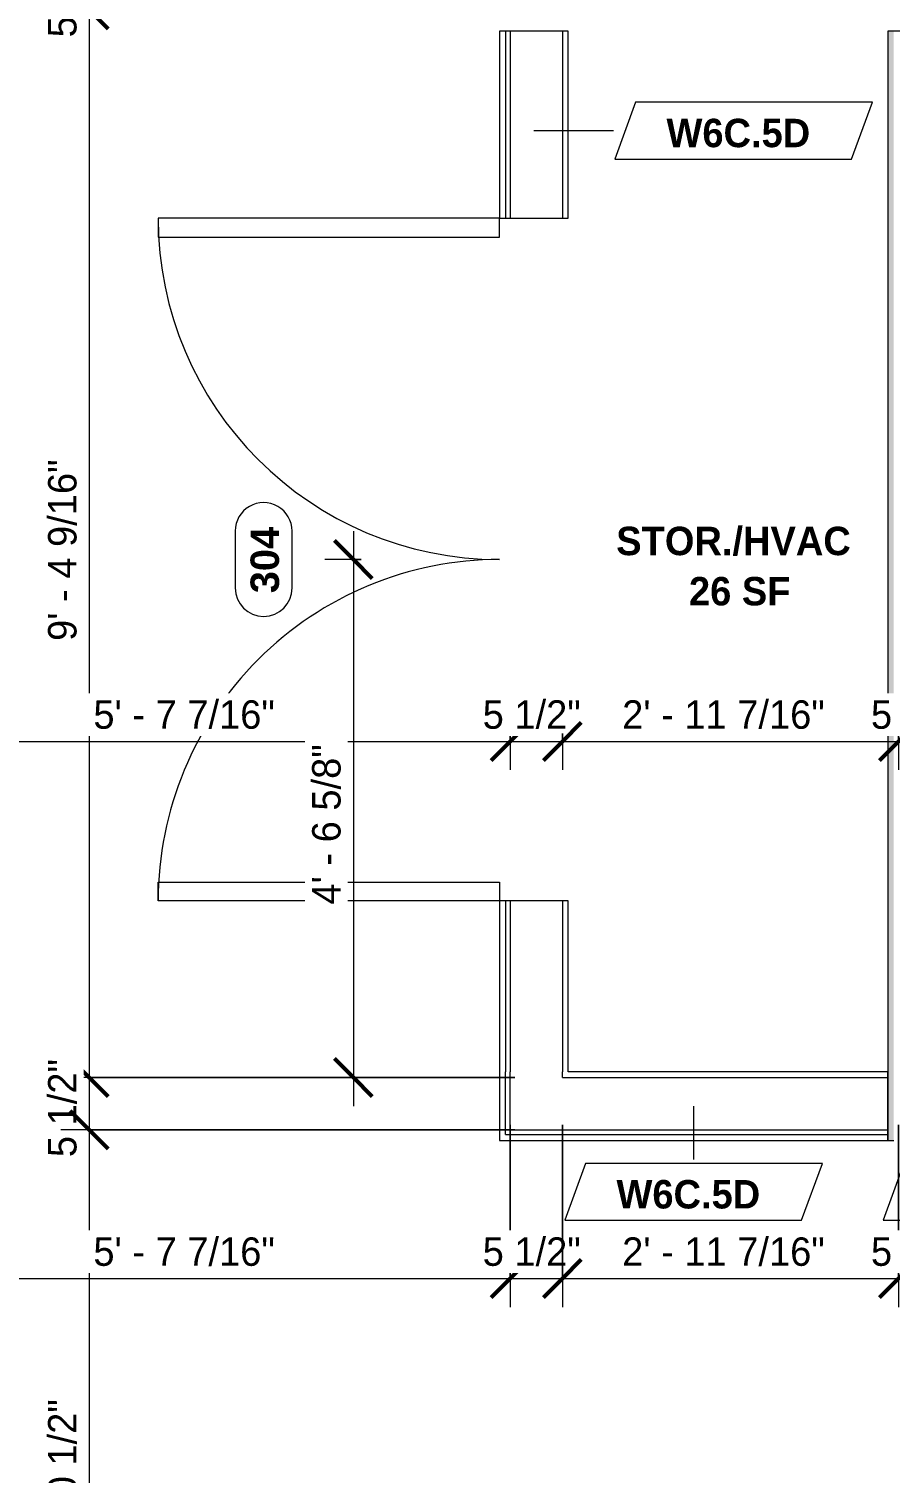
# Model space of a CAD drawing. Header units: inches. Extents: x -4058 to -1781, y 9814 to 12264.
# Drawn here: x -2617.8 to -2527, y 11683 to 11835.3 of the extents above; entities that cross this region are included whole.
import ezdxf

# ---------------------------------------------------------------- set-up
doc = ezdxf.new("R2010")
doc.units = ezdxf.units.IN
doc.header["$MEASUREMENT"] = 0
for name, color, linetype, lineweight in [('0-1', 7, 'Continuous', 5), ('0-3', 8, 'Continuous', 9), ('A-ANNO-DIMS', 211, 'Continuous', 9), ('A-ANNO-DIMS-32', 211, 'Continuous', 9), ('A-AREA-IDEN', 2, 'Continuous', 9), ('A-DOOR-1', 7, 'Continuous', 9), ('A-DOOR-IDEN', 31, 'Continuous', 9), ('A-WALL-1', 7, 'Continuous', 9), ('A-WALL-IDEN', 211, 'Continuous', 9), ('I-WALL-1', 1, 'Continuous', 18), ('I-WALL-3', 7, 'Continuous', 9)]:
    doc.layers.add(name, color=color, linetype=linetype, lineweight=lineweight)
doc.styles.add('Arial_B', font='arialbd.ttf', dxfattribs={"height": 3})
doc.styles.add('Century Gothic', font='ufonts.com_century-gothic.ttf', dxfattribs={"height": 3})
doc.styles.add('Century Gothic_B', font='GOTHICB.TTF', dxfattribs={"height": 3})
doc.dimstyles.new('THE_DIMENSION_STRING_2', dxfattribs={"dimscale": 12, "dimtxt": 3.132505, "dimasz": 0.333333, "dimexe": 0.25, "dimexo": 0.166667, "dimgap": 0.041667, "dimtad": 1, "dimdec": 4, "dimrnd": 0.0625, "dimzin": 3, "dimdsep": 46, "dimlunit": 4, "dimtxsty": 'Century Gothic', "dimblk1": 'OBLIQUE', "dimblk2": 'OBLIQUE', "dimsah": 1, "dimcen": 0.09, "dimdle": 0.25, "dimazin": 0, "dimtfac": 1, "dimtdec": 4, "dimtix": 1, "dimtmove": 0, "dimatfit": 3, "dimfxl": 1, "dimtvp": 1, "dimtfill": 1, "dimfrac": 2, "dimtolj": 1, "dimtzin": 0, "dimarcsym": 2})

# ---------------------------------------------------------------- blocks, each defined once
blk = doc.blocks.new('HOLLOW METAL - DOUBLE - HM - METAL LEAF - 20 MIN_ - 6-0 x 6-8-2194248-UNITS PLANS - 3RD FLOOR')
at = {"layer": 'A-DOOR-1'}
for p, q in [((-36, 3.625), (-36, 39.625)), ((-36, 39.625), (-34, 39.625)), ((-34, 39.625), (-34, 3.625)), ((36, 39.625), (34, 39.625)), ((34, 39.625), (34, 3.625)), ((36, 3.625), (36, 39.625)), ((-34, 3.625), (-36, 3.625)), ((34, 3.625), (36, 3.625))]:
    blk.add_line(p, q, dxfattribs=at)
for centre, start, end in [((-36, 3.625), 360, 90), ((36, 3.625), 90, 180)]:
    blk.add_arc(centre, 36, start, end, dxfattribs=at)
blk = doc.blocks.new('CTR - 1st Phase - Common Walls_rvt-1-UNITS PLANS - 3RD FLOOR')
at = {"layer": 'I-WALL-1'}
blk.add_hatch(color=256, dxfattribs=at).paths.add_polyline_path([(-2526.62, 11718.11), (-2526.62, 11835.07), (-2527.25, 11835.07), (-2527.25, 11718.11)], flags=0)
at = {"layer": 'A-WALL-1'}
for p, q in [((-2567.57, 11835.07), (-2567.57, 11815.36)), ((-2567.07, 11835.07), (-2567.07, 11815.36)), ((-2561.57, 11835.07), (-2561.57, 11815.36)), ((-2567.57, 11743.36), (-2567.57, 11725.36)), ((-2567.07, 11743.36), (-2567.07, 11725.36)), ((-2561.57, 11743.36), (-2561.57, 11725.36)), ((-2567.57, 11719.24), (-2567.57, 11725.36)), ((-2567.07, 11724.74), (-2567.07, 11725.36)), ((-2567.07, 11719.24), (-2567.07, 11724.74)), ((-2561.57, 11724.74), (-2561.57, 11725.36)), ((-2561.57, 11724.74), (-2527.25, 11724.74)), ((-2567.57, 11718.74), (-2567.57, 11719.24)), ((-2567.57, 11718.74), (-2527.25, 11718.74)), ((-2567.07, 11719.24), (-2527.25, 11719.24))]:
    blk.add_line(p, q, dxfattribs=at)
at = {"layer": 'I-WALL-3'}
for p, q in [((-2560.95, 11835.07), (-2568.2, 11835.07)), ((-2568.2, 11835.07), (-2568.2, 11815.36)), ((-2560.95, 11815.36), (-2560.95, 11835.07)), ((-2527.25, 11835.07), (-2527.25, 11725.36)), ((-2518.37, 11835.07), (-2527.25, 11835.07)), ((-2568.2, 11815.36), (-2560.95, 11815.36)), ((-2560.95, 11743.36), (-2568.2, 11743.36)), ((-2568.2, 11743.36), (-2568.2, 11725.36)), ((-2560.95, 11725.36), (-2560.95, 11743.36)), ((-2568.2, 11725.36), (-2568.2, 11718.74)), ((-2527.25, 11725.36), (-2560.95, 11725.36)), ((-2527.25, 11718.11), (-2527.25, 11725.36)), ((-2527.25, 11725.36), (-2527.25, 11718.11)), ((-2568.2, 11718.74), (-2568.2, 11718.11)), ((-2568.2, 11718.11), (-2527.25, 11718.11)), ((-2527.25, 11718.11), (-2526.62, 11718.11))]:
    blk.add_line(p, q, dxfattribs=at)
at = {"layer": '0-3', "rotation": 89.99999999999577}
blk.add_blockref('HOLLOW METAL - DOUBLE - HM - METAL LEAF - 20 MIN_ - 6-0 x 6-8-2194248-UNITS PLANS - 3RD FLOOR', (-2564.57, 11779.36), dxfattribs=at)
blk = doc.blocks.new('Wall Tag - Arch Wall-3956453-UNITS PLANS - 3RD FLOOR')
at = {"layer": 'A-WALL-IDEN'}
for p, q in [((-0.3561, 0.0937), (-0.4244, -0.0937)), ((0.4244, 0.0937), (-0.3561, 0.0937)), ((0.3561, -0.0937), (0.4244, 0.0937)), ((-0.4244, -0.0937), (0.3561, -0.0937))]:
    blk.add_line(p, q, dxfattribs=at)
blk = doc.blocks.new('DIMBLOCK290-UNITS PLANS - 3RD FLOOR')
at = {"layer": 'A-ANNO-DIMS-32', "lineweight": 50}
for p, q in [((-2611.47, 11842.81), (-2613.47, 11844.81)), ((-2611.47, 11842.81), (-2609.47, 11840.81)), ((-2611.47, 11837.31), (-2613.47, 11839.31)), ((-2611.47, 11837.31), (-2609.47, 11835.31))]:
    blk.add_line(p, q, dxfattribs=at)
at = {"layer": 'A-ANNO-DIMS-32'}
for p, q in [((-2610.64, 11842.81), (-2614.47, 11842.81)), ((-2611.47, 11842.81), (-2611.47, 11837.31)), ((-2611.47, 11842.81), (-2610.64, 11842.81)), ((-2610.64, 11837.31), (-2614.47, 11837.31)), ((-2611.47, 11837.31), (-2610.64, 11837.31))]:
    blk.add_line(p, q, dxfattribs=at)
at = {"layer": 'A-ANNO-DIMS-32', "color": 0, "insert": (-2615.81, 11834.42), "char_height": 3, "width": 13.5444, "attachment_point": 1, "rotation": 90, "line_spacing_factor": 0.984502, "style": 'Century Gothic', "bg_fill": 3, "box_fill_scale": 1.25, "bg_fill_color": 256, "bg_fill_true_color": 13158600, "bg_fill_transparency": 0}
blk.add_mtext('5 1/2"', dxfattribs=at)
blk = doc.blocks.new('_Oblique')
at = {"color": 0, "linetype": 'ByBlock', "lineweight": -2}
blk.add_line((-0.5, -0.5), (0.5, 0.5), dxfattribs=at)
blk = doc.blocks.new('DIMBLOCK291-UNITS PLANS - 3RD FLOOR')
at = {"layer": 'A-ANNO-DIMS-32', "lineweight": 50}
for p, q in [((-2611.47, 11837.31), (-2613.47, 11839.31)), ((-2611.47, 11837.31), (-2609.47, 11835.31)), ((-2611.47, 11724.74), (-2613.47, 11726.74)), ((-2611.47, 11724.74), (-2609.47, 11722.74))]:
    blk.add_line(p, q, dxfattribs=at)
at = {"layer": 'A-ANNO-DIMS-32'}
for p, q in [((-2610.64, 11837.31), (-2614.47, 11837.31)), ((-2611.47, 11837.31), (-2611.47, 11724.74)), ((-2611.47, 11837.31), (-2610.64, 11837.31)), ((-2566.57, 11724.74), (-2614.47, 11724.74)), ((-2611.47, 11724.74), (-2566.57, 11724.74))]:
    blk.add_line(p, q, dxfattribs=at)
at = {"layer": 'A-ANNO-DIMS-32', "color": 0, "insert": (-2615.81, 11770.78), "char_height": 3, "width": 24.5827, "attachment_point": 1, "rotation": 90, "line_spacing_factor": 0.984502, "style": 'Century Gothic', "bg_fill": 3, "box_fill_scale": 1.25, "bg_fill_color": 256, "bg_fill_true_color": 13158600, "bg_fill_transparency": 0}
blk.add_mtext('9\' - 4 9/16"', dxfattribs=at)
blk = doc.blocks.new('DIMBLOCK292-UNITS PLANS - 3RD FLOOR')
at = {"layer": 'A-ANNO-DIMS-32', "lineweight": 50}
for p, q in [((-2611.47, 11724.74), (-2613.47, 11726.74)), ((-2611.47, 11724.74), (-2609.47, 11722.74)), ((-2611.47, 11719.24), (-2613.47, 11721.24)), ((-2611.47, 11719.24), (-2609.47, 11717.24))]:
    blk.add_line(p, q, dxfattribs=at)
at = {"layer": 'A-ANNO-DIMS-32'}
for p, q in [((-2566.57, 11724.74), (-2614.47, 11724.74)), ((-2611.47, 11724.74), (-2611.47, 11719.24)), ((-2611.47, 11724.74), (-2566.57, 11724.74)), ((-2566.57, 11719.24), (-2614.47, 11719.24)), ((-2611.47, 11719.24), (-2566.57, 11719.24))]:
    blk.add_line(p, q, dxfattribs=at)
at = {"layer": 'A-ANNO-DIMS-32', "color": 0, "insert": (-2615.81, 11716.35), "char_height": 3, "width": 13.5444, "attachment_point": 1, "rotation": 90, "line_spacing_factor": 0.984502, "style": 'Century Gothic', "bg_fill": 3, "box_fill_scale": 1.25, "bg_fill_color": 256, "bg_fill_true_color": 13158600, "bg_fill_transparency": 0}
blk.add_mtext('5 1/2"', dxfattribs=at)
blk = doc.blocks.new('DIMBLOCK293-UNITS PLANS - 3RD FLOOR')
at = {"layer": 'A-ANNO-DIMS-32', "lineweight": 50}
for p, q in [((-2611.47, 11719.24), (-2613.47, 11721.24)), ((-2611.47, 11719.24), (-2609.47, 11717.24)), ((-2611.47, 11646.74), (-2613.47, 11648.74)), ((-2611.47, 11646.74), (-2609.47, 11644.74))]:
    blk.add_line(p, q, dxfattribs=at)
at = {"layer": 'A-ANNO-DIMS-32'}
for p, q in [((-2566.57, 11719.24), (-2614.47, 11719.24)), ((-2611.47, 11719.24), (-2611.47, 11646.74)), ((-2611.47, 11719.24), (-2566.57, 11719.24)), ((-2610.64, 11646.74), (-2614.47, 11646.74)), ((-2611.47, 11646.74), (-2610.64, 11646.74))]:
    blk.add_line(p, q, dxfattribs=at)
at = {"layer": 'A-ANNO-DIMS-32', "color": 0, "insert": (-2615.81, 11673.92), "char_height": 3, "width": 21.7784, "attachment_point": 1, "rotation": 90, "line_spacing_factor": 0.984502, "style": 'Century Gothic', "bg_fill": 3, "box_fill_scale": 1.25, "bg_fill_color": 256, "bg_fill_true_color": 13158600, "bg_fill_transparency": 0}
blk.add_mtext('6\' - 0 1/2"', dxfattribs=at)
blk = doc.blocks.new('DIMBLOCK298-UNITS PLANS - 3RD FLOOR')
at = {"layer": 'A-ANNO-DIMS-32', "lineweight": 50}
for p, q in [((-2634.5, 11760.18), (-2632.5, 11762.18)), ((-2567.07, 11760.18), (-2565.07, 11762.18)), ((-2634.5, 11760.18), (-2636.5, 11758.18)), ((-2567.07, 11760.18), (-2569.07, 11758.18))]:
    blk.add_line(p, q, dxfattribs=at)
at = {"layer": 'A-ANNO-DIMS-32'}
for p, q in [((-2634.5, 11761.01), (-2634.5, 11757.18)), ((-2634.5, 11760.18), (-2634.5, 11761.01)), ((-2567.07, 11761.01), (-2567.07, 11757.18)), ((-2567.07, 11760.18), (-2567.07, 11761.01)), ((-2634.5, 11760.18), (-2567.07, 11760.18))]:
    blk.add_line(p, q, dxfattribs=at)
at = {"layer": 'A-ANNO-DIMS-32', "color": 0, "insert": (-2611.03, 11764.52), "char_height": 3, "width": 24.5827, "attachment_point": 1, "line_spacing_factor": 0.984502, "style": 'Century Gothic', "bg_fill": 3, "box_fill_scale": 1.25, "bg_fill_color": 256, "bg_fill_true_color": 13158600, "bg_fill_transparency": 0}
blk.add_mtext('5\' - 7 7/16"', dxfattribs=at)
blk = doc.blocks.new('DIMBLOCK299-UNITS PLANS - 3RD FLOOR')
at = {"layer": 'A-ANNO-DIMS-32', "lineweight": 50}
for p, q in [((-2567.07, 11760.18), (-2565.07, 11762.18)), ((-2561.57, 11760.18), (-2559.57, 11762.18)), ((-2567.07, 11760.18), (-2569.07, 11758.18)), ((-2561.57, 11760.18), (-2563.57, 11758.18))]:
    blk.add_line(p, q, dxfattribs=at)
at = {"layer": 'A-ANNO-DIMS-32'}
for p, q in [((-2567.07, 11761.01), (-2567.07, 11757.18)), ((-2567.07, 11760.18), (-2567.07, 11761.01)), ((-2561.57, 11761.01), (-2561.57, 11757.18)), ((-2561.57, 11760.18), (-2561.57, 11761.01)), ((-2567.07, 11760.18), (-2561.57, 11760.18))]:
    blk.add_line(p, q, dxfattribs=at)
at = {"layer": 'A-ANNO-DIMS-32', "color": 0, "insert": (-2569.97, 11764.52), "char_height": 3, "width": 13.5444, "attachment_point": 1, "line_spacing_factor": 0.984502, "style": 'Century Gothic', "bg_fill": 3, "box_fill_scale": 1.25, "bg_fill_color": 256, "bg_fill_true_color": 13158600, "bg_fill_transparency": 0}
blk.add_mtext('5 1/2"', dxfattribs=at)
blk = doc.blocks.new('DIMBLOCK300-UNITS PLANS - 3RD FLOOR')
at = {"layer": 'A-ANNO-DIMS-32', "lineweight": 50}
for p, q in [((-2561.57, 11760.18), (-2559.57, 11762.18)), ((-2526.12, 11760.18), (-2524.12, 11762.18)), ((-2561.57, 11760.18), (-2563.57, 11758.18)), ((-2526.12, 11760.18), (-2528.12, 11758.18))]:
    blk.add_line(p, q, dxfattribs=at)
at = {"layer": 'A-ANNO-DIMS-32'}
for p, q in [((-2561.57, 11761.01), (-2561.57, 11757.18)), ((-2561.57, 11760.18), (-2561.57, 11761.01)), ((-2526.12, 11761.01), (-2526.12, 11757.18)), ((-2526.12, 11760.18), (-2526.12, 11761.01)), ((-2561.57, 11760.18), (-2526.12, 11760.18))]:
    blk.add_line(p, q, dxfattribs=at)
at = {"layer": 'A-ANNO-DIMS-32', "color": 0, "insert": (-2555.26, 11764.52), "char_height": 3, "width": 27.387, "attachment_point": 1, "line_spacing_factor": 0.984502, "style": 'Century Gothic', "bg_fill": 3, "box_fill_scale": 1.25, "bg_fill_color": 256, "bg_fill_true_color": 13158600, "bg_fill_transparency": 0}
blk.add_mtext('2\' - 11 7/16"', dxfattribs=at)
blk = doc.blocks.new('DIMBLOCK301-UNITS PLANS - 3RD FLOOR')
at = {"layer": 'A-ANNO-DIMS-32', "lineweight": 50}
for p, q in [((-2526.12, 11760.18), (-2524.12, 11762.18)), ((-2520.62, 11760.18), (-2518.62, 11762.18)), ((-2526.12, 11760.18), (-2528.12, 11758.18)), ((-2520.62, 11760.18), (-2522.62, 11758.18))]:
    blk.add_line(p, q, dxfattribs=at)
at = {"layer": 'A-ANNO-DIMS-32'}
for p, q in [((-2526.12, 11761.01), (-2526.12, 11757.18)), ((-2526.12, 11760.18), (-2526.12, 11761.01)), ((-2520.62, 11761.01), (-2520.62, 11757.18)), ((-2520.62, 11760.18), (-2520.62, 11761.01)), ((-2526.12, 11760.18), (-2517.62, 11760.18))]:
    blk.add_line(p, q, dxfattribs=at)
at = {"layer": 'A-ANNO-DIMS-32', "color": 0, "insert": (-2529.02, 11764.52), "char_height": 3, "width": 13.5444, "attachment_point": 1, "line_spacing_factor": 0.984502, "style": 'Century Gothic', "bg_fill": 3, "box_fill_scale": 1.25, "bg_fill_color": 256, "bg_fill_true_color": 13158600, "bg_fill_transparency": 0}
blk.add_mtext('5 1/2"', dxfattribs=at)
blk = doc.blocks.new('DIMBLOCK321-UNITS PLANS - 3RD FLOOR')
at = {"layer": 'A-ANNO-DIMS-32'}
for p, q in [((-2634.5, 11719.74), (-2634.5, 11700.54)), ((-2634.5, 11703.54), (-2634.5, 11719.74)), ((-2567.07, 11719.74), (-2567.07, 11700.54)), ((-2567.07, 11703.54), (-2567.07, 11719.74)), ((-2634.5, 11703.54), (-2567.07, 11703.54))]:
    blk.add_line(p, q, dxfattribs=at)
at = {"layer": 'A-ANNO-DIMS-32', "lineweight": 50}
for p, q in [((-2634.5, 11703.54), (-2632.5, 11705.54)), ((-2567.07, 11703.54), (-2565.07, 11705.54)), ((-2634.5, 11703.54), (-2636.5, 11701.54)), ((-2567.07, 11703.54), (-2569.07, 11701.54))]:
    blk.add_line(p, q, dxfattribs=at)
at = {"layer": 'A-ANNO-DIMS-32', "color": 0, "insert": (-2611.03, 11707.89), "char_height": 3, "width": 24.5827, "attachment_point": 1, "line_spacing_factor": 0.984502, "style": 'Century Gothic', "bg_fill": 3, "box_fill_scale": 1.25, "bg_fill_color": 256, "bg_fill_true_color": 13158600, "bg_fill_transparency": 0}
blk.add_mtext('5\' - 7 7/16"', dxfattribs=at)
blk = doc.blocks.new('DIMBLOCK322-UNITS PLANS - 3RD FLOOR')
at = {"layer": 'A-ANNO-DIMS-32'}
for p, q in [((-2567.07, 11719.74), (-2567.07, 11700.54)), ((-2567.07, 11703.54), (-2567.07, 11719.74)), ((-2561.57, 11719.74), (-2561.57, 11700.54)), ((-2561.57, 11703.54), (-2561.57, 11719.74)), ((-2567.07, 11703.54), (-2561.57, 11703.54))]:
    blk.add_line(p, q, dxfattribs=at)
at = {"layer": 'A-ANNO-DIMS-32', "lineweight": 50}
for p, q in [((-2567.07, 11703.54), (-2565.07, 11705.54)), ((-2561.57, 11703.54), (-2559.57, 11705.54)), ((-2567.07, 11703.54), (-2569.07, 11701.54)), ((-2561.57, 11703.54), (-2563.57, 11701.54))]:
    blk.add_line(p, q, dxfattribs=at)
at = {"layer": 'A-ANNO-DIMS-32', "color": 0, "insert": (-2569.97, 11707.89), "char_height": 3, "width": 13.5444, "attachment_point": 1, "line_spacing_factor": 0.984502, "style": 'Century Gothic', "bg_fill": 3, "box_fill_scale": 1.25, "bg_fill_color": 256, "bg_fill_true_color": 13158600, "bg_fill_transparency": 0}
blk.add_mtext('5 1/2"', dxfattribs=at)
blk = doc.blocks.new('DIMBLOCK323-UNITS PLANS - 3RD FLOOR')
at = {"layer": 'A-ANNO-DIMS-32'}
for p, q in [((-2561.57, 11719.74), (-2561.57, 11700.54)), ((-2561.57, 11703.54), (-2561.57, 11719.74)), ((-2526.12, 11719.74), (-2526.12, 11700.54)), ((-2526.12, 11703.54), (-2526.12, 11719.74)), ((-2561.57, 11703.54), (-2526.12, 11703.54))]:
    blk.add_line(p, q, dxfattribs=at)
at = {"layer": 'A-ANNO-DIMS-32', "lineweight": 50}
for p, q in [((-2561.57, 11703.54), (-2559.57, 11705.54)), ((-2526.12, 11703.54), (-2524.12, 11705.54)), ((-2561.57, 11703.54), (-2563.57, 11701.54)), ((-2526.12, 11703.54), (-2528.12, 11701.54))]:
    blk.add_line(p, q, dxfattribs=at)
at = {"layer": 'A-ANNO-DIMS-32', "color": 0, "insert": (-2555.26, 11707.89), "char_height": 3, "width": 27.387, "attachment_point": 1, "line_spacing_factor": 0.984502, "style": 'Century Gothic', "bg_fill": 3, "box_fill_scale": 1.25, "bg_fill_color": 256, "bg_fill_true_color": 13158600, "bg_fill_transparency": 0}
blk.add_mtext('2\' - 11 7/16"', dxfattribs=at)
blk = doc.blocks.new('DIMBLOCK324-UNITS PLANS - 3RD FLOOR')
at = {"layer": 'A-ANNO-DIMS-32'}
for p, q in [((-2526.12, 11719.74), (-2526.12, 11700.54)), ((-2526.12, 11703.54), (-2526.12, 11719.74)), ((-2520.62, 11719.74), (-2520.62, 11700.54)), ((-2520.62, 11703.54), (-2520.62, 11719.74)), ((-2526.12, 11703.54), (-2520.62, 11703.54))]:
    blk.add_line(p, q, dxfattribs=at)
at = {"layer": 'A-ANNO-DIMS-32', "lineweight": 50}
for p, q in [((-2526.12, 11703.54), (-2524.12, 11705.54)), ((-2520.62, 11703.54), (-2518.62, 11705.54)), ((-2526.12, 11703.54), (-2528.12, 11701.54)), ((-2520.62, 11703.54), (-2522.62, 11701.54))]:
    blk.add_line(p, q, dxfattribs=at)
at = {"layer": 'A-ANNO-DIMS-32', "color": 0, "insert": (-2529.02, 11707.89), "char_height": 3, "width": 13.5444, "attachment_point": 1, "line_spacing_factor": 0.984502, "style": 'Century Gothic', "bg_fill": 3, "box_fill_scale": 1.25, "bg_fill_color": 256, "bg_fill_true_color": 13158600, "bg_fill_transparency": 0}
blk.add_mtext('5 1/2"', dxfattribs=at)
blk = doc.blocks.new('DIMBLOCK499-UNITS PLANS - 3RD FLOOR')
at = {"layer": 'A-ANNO-DIMS-32'}
for p, q in [((-2583.61, 11782.36), (-2583.61, 11721.74)), ((-2582.78, 11779.36), (-2586.61, 11779.36)), ((-2583.61, 11779.36), (-2582.78, 11779.36)), ((-2566.57, 11724.74), (-2586.61, 11724.74)), ((-2583.61, 11724.74), (-2566.57, 11724.74))]:
    blk.add_line(p, q, dxfattribs=at)
at = {"layer": 'A-ANNO-DIMS-32', "lineweight": 50}
for p, q in [((-2583.61, 11779.36), (-2585.61, 11781.36)), ((-2583.61, 11779.36), (-2581.61, 11777.36)), ((-2583.61, 11724.74), (-2585.61, 11726.74)), ((-2583.61, 11724.74), (-2581.61, 11722.74))]:
    blk.add_line(p, q, dxfattribs=at)
at = {"layer": 'A-ANNO-DIMS-32', "color": 0, "insert": (-2587.96, 11742.98), "char_height": 3, "width": 21.7784, "attachment_point": 1, "rotation": 90, "line_spacing_factor": 0.984502, "style": 'Century Gothic', "bg_fill": 3, "box_fill_scale": 1.25, "bg_fill_color": 256, "bg_fill_true_color": 13158600, "bg_fill_transparency": 0}
blk.add_mtext('4\' - 6 5/8"', dxfattribs=at)
blk = doc.blocks.new('Door Tag - Mark - Instance-4122133-UNITS PLANS - 3RD FLOOR')
at = {"layer": 'A-DOOR-IDEN'}
for p, q in [((0.09375, 0.09375), (-0.09375, 0.09375)), ((-0.09375, -0.09375), (0.09375, -0.09375))]:
    blk.add_line(p, q, dxfattribs=at)
for centre, start, end in [((-0.09375, 0), 90, 270), ((0.09375, 0), 270, 90)]:
    blk.add_arc(centre, 0.09375, start, end, dxfattribs=at)

msp = doc.modelspace()

# ---------------------------------------------------------------- linework, layer by layer
at = {"layer": 'A-WALL-IDEN'}
for p, q in [((-2564.57374, 11824.5912), (-2556.18166, 11824.5912)), ((-2547.72374, 11721.7394), (-2547.72374, 11716.1065))]:
    msp.add_line(p, q, dxfattribs=at)

# ---------------------------------------------------------------- block references
at = {"layer": '0-1'}
msp.add_blockref('CTR - 1st Phase - Common Walls_rvt-1-UNITS PLANS - 3RD FLOOR', (0, 0), dxfattribs=at)
at = {"layer": 'A-WALL-IDEN', "xscale": 31.99999999999999, "yscale": 31.99999999999999, "zscale": 31.99999999999999}
for p in [(-2542.44995, 11824.5912), (-2547.72374, 11712.68849), (-2514.16916, 11712.68849)]:
    msp.add_blockref('Wall Tag - Arch Wall-3956453-UNITS PLANS - 3RD FLOOR', p, dxfattribs=at)

# ---------------------------------------------------------------- texts
at = {"layer": 'A-AREA-IDEN', "char_height": 3, "attachment_point": 1, "style": 'Century Gothic_B'}
for s, insert, width in [('STOR./HVAC', (-2555.88548, 11782.82215), 31.007), ('26 SF', (-2548.21304, 11777.52502), 12.423)]:
    msp.add_mtext(s, dxfattribs=dict(at, insert=insert, width=width))
at = {"layer": 'A-WALL-IDEN', "char_height": 3, "width": 19.594, "attachment_point": 1, "style": 'Century Gothic_B'}
for insert in [(-2550.58556, 11825.83874), (-2555.85934, 11713.93602)]:
    msp.add_mtext('W6C.5D', dxfattribs=dict(at, insert=insert))

# ---------------------------------------------------------------- next in the draw order: dimensions: what is measured, and where the dimension line sits
at = {"layer": 'A-ANNO-DIMS'}
dim = msp.add_linear_dim(base=(-2611.46529, 11837.3144), p1=(-2608.63686, 11842.8144), p2=(-2608.63686, 11837.3144), angle=90, dimstyle='THE_DIMENSION_STRING_2', override={"dimpost": '<>', "dimfxl": 5.5}, dxfattribs=at)
dim.commit()
dim.dimension.update_dxf_attribs({"geometry": 'DIMBLOCK290-UNITS PLANS - 3RD FLOOR', "text_midpoint": (-2613.70696, 11840.0644)})

# ---------------------------------------------------------------- next in the draw order: dimensions: what is measured, and where the dimension line sits
dim = msp.add_linear_dim(base=(-2611.46529, 11724.7394), p1=(-2608.63686, 11837.3144), p2=(-2564.57374, 11724.7394), angle=90, dimstyle='THE_DIMENSION_STRING_2', override={"dimpost": '<>', "dimfxl": 120.891229}, dxfattribs=at)
dim.commit()
dim.dimension.update_dxf_attribs({"geometry": 'DIMBLOCK291-UNITS PLANS - 3RD FLOOR', "text_midpoint": (-2613.70696, 11781.0269)})

# ---------------------------------------------------------------- next in the draw order: block references
at = {"layer": 'A-DOOR-IDEN', "xscale": 31.99999999999999, "yscale": 31.99999999999999, "zscale": 31.99999999999999, "rotation": 89.99999999999955}
msp.add_blockref('Door Tag - Mark - Instance-4122133-UNITS PLANS - 3RD FLOOR', (-2593.07536, 11779.3644), dxfattribs=at)

# ---------------------------------------------------------------- next in the draw order: texts
at = {"layer": 'A-DOOR-IDEN', "insert": (-2594.45522, 11775.81046), "char_height": 3, "width": 8.484, "attachment_point": 1, "rotation": 90, "style": 'Arial_B'}
msp.add_mtext('304', dxfattribs=at)

# ---------------------------------------------------------------- next in the draw order: dimensions: what is measured, and where the dimension line sits
at = {"layer": 'A-ANNO-DIMS'}
dim = msp.add_linear_dim(base=(-2567.07374, 11760.17961), p1=(-2634.49874, 11763.00803), p2=(-2567.07374, 11763.00803), dimstyle='THE_DIMENSION_STRING_2', override={"dimpost": '<>', "dimfxl": 67.425}, dxfattribs=at)
dim.commit()
dim.dimension.update_dxf_attribs({"geometry": 'DIMBLOCK298-UNITS PLANS - 3RD FLOOR', "text_midpoint": (-2600.78624, 11762.42128)})
dim = msp.add_linear_dim(base=(-2611.46529, 11719.2394), p1=(-2564.57374, 11724.7394), p2=(-2564.57374, 11719.2394), angle=90, dimstyle='THE_DIMENSION_STRING_2', override={"dimpost": '<>', "dimfxl": 5.5}, dxfattribs=at)
dim.commit()
dim.dimension.update_dxf_attribs({"geometry": 'DIMBLOCK292-UNITS PLANS - 3RD FLOOR', "text_midpoint": (-2613.70696, 11721.9894)})

# ---------------------------------------------------------------- next in the draw order: dimensions: what is measured, and where the dimension line sits
dim = msp.add_linear_dim(base=(-2561.57374, 11760.17961), p1=(-2567.07374, 11763.00803), p2=(-2561.57374, 11763.00803), dimstyle='THE_DIMENSION_STRING_2', override={"dimpost": '<>', "dimfxl": 5.5}, dxfattribs=at)
dim.commit()
dim.dimension.update_dxf_attribs({"geometry": 'DIMBLOCK299-UNITS PLANS - 3RD FLOOR', "text_midpoint": (-2564.32374, 11762.42128)})
dim = msp.add_linear_dim(base=(-2611.46529, 11646.7394), p1=(-2564.57374, 11719.2394), p2=(-2608.63686, 11646.7394), angle=90, dimstyle='THE_DIMENSION_STRING_2', override={"dimpost": '<>', "dimfxl": 84.8399}, dxfattribs=at)
dim.commit()
dim.dimension.update_dxf_attribs({"geometry": 'DIMBLOCK293-UNITS PLANS - 3RD FLOOR', "text_midpoint": (-2613.70696, 11682.9894)})

# ---------------------------------------------------------------- next in the draw order: dimensions: what is measured, and where the dimension line sits
for base, p1, p2, override, picture, middle in [((-2526.12374, 11760.17961), (-2561.57374, 11763.00803), (-2526.12374, 11763.00803), {"dimpost": '<>', "dimfxl": 35.45}, 'DIMBLOCK300-UNITS PLANS - 3RD FLOOR', (-2543.84874, 11762.42128)), ((-2567.07374, 11703.53988), (-2634.49874, 11721.7394), (-2567.07374, 11721.7394), {"dimpost": '<>', "dimfxl": 67.425}, 'DIMBLOCK321-UNITS PLANS - 3RD FLOOR', (-2600.78624, 11705.78156))]:
    dim = msp.add_linear_dim(base=base, p1=p1, p2=p2, dimstyle='THE_DIMENSION_STRING_2', override=override, dxfattribs=at)
    dim.commit()
    dim.dimension.update_dxf_attribs({"geometry": picture, "text_midpoint": middle})

# ---------------------------------------------------------------- next in the draw order: dimensions: what is measured, and where the dimension line sits
for base, p1, p2, picture, middle in [((-2520.62374, 11760.17961), (-2526.12374, 11763.00803), (-2520.62374, 11763.00803), 'DIMBLOCK301-UNITS PLANS - 3RD FLOOR', (-2523.37374, 11762.42128)), ((-2561.57374, 11703.53988), (-2567.07374, 11721.7394), (-2561.57374, 11721.7394), 'DIMBLOCK322-UNITS PLANS - 3RD FLOOR', (-2564.32374, 11705.78156))]:
    dim = msp.add_linear_dim(base=base, p1=p1, p2=p2, dimstyle='THE_DIMENSION_STRING_2', override={"dimpost": '<>', "dimfxl": 5.5}, dxfattribs=at)
    dim.commit()
    dim.dimension.update_dxf_attribs({"geometry": picture, "text_midpoint": middle})

# ---------------------------------------------------------------- next in the draw order: dimensions: what is measured, and where the dimension line sits
dim = msp.add_linear_dim(base=(-2583.61053, 11724.7394), p1=(-2580.7821, 11779.3644), p2=(-2564.57374, 11724.7394), angle=90, dimstyle='THE_DIMENSION_STRING_2', override={"dimpost": '<>', "dimfxl": 56.978958}, dxfattribs=at)
dim.commit()
dim.dimension.update_dxf_attribs({"geometry": 'DIMBLOCK499-UNITS PLANS - 3RD FLOOR', "text_midpoint": (-2585.8522, 11752.0519)})
dim = msp.add_linear_dim(base=(-2526.12374, 11703.53988), p1=(-2561.57374, 11721.7394), p2=(-2526.12374, 11721.7394), dimstyle='THE_DIMENSION_STRING_2', override={"dimpost": '<>', "dimfxl": 35.45}, dxfattribs=at)
dim.commit()
dim.dimension.update_dxf_attribs({"geometry": 'DIMBLOCK323-UNITS PLANS - 3RD FLOOR', "text_midpoint": (-2543.84874, 11705.78156)})

# ---------------------------------------------------------------- next in the draw order: dimensions: what is measured, and where the dimension line sits
dim = msp.add_linear_dim(base=(-2520.62374, 11703.53988), p1=(-2526.12374, 11721.7394), p2=(-2520.62374, 11721.7394), dimstyle='THE_DIMENSION_STRING_2', override={"dimpost": '<>', "dimfxl": 5.5}, dxfattribs=at)
dim.commit()
dim.dimension.update_dxf_attribs({"geometry": 'DIMBLOCK324-UNITS PLANS - 3RD FLOOR', "text_midpoint": (-2523.37374, 11705.78156)})

doc.saveas('drawing.dxf')
